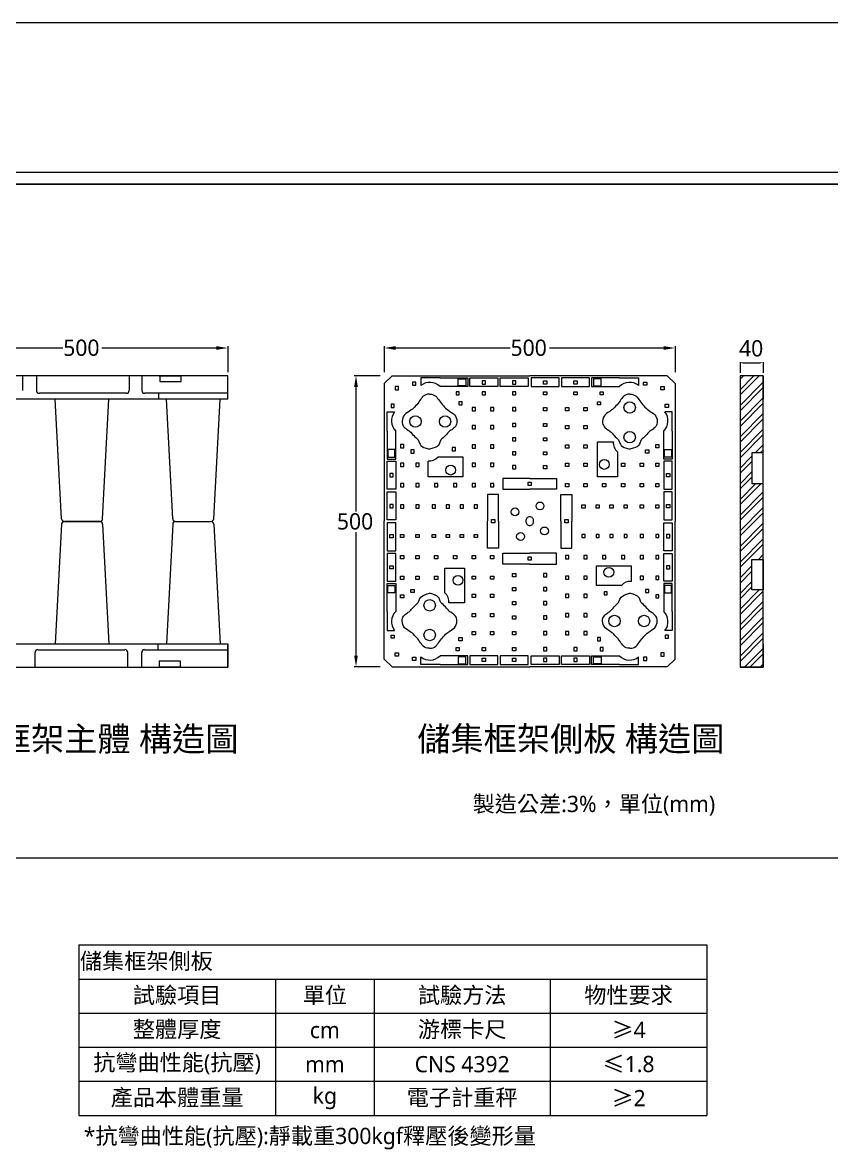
# Model space of a CAD drawing. Header units: millimetres. Extents: x 6388 to 10588, y 8 to 2978.
# Drawn here: x 7416 to 8413, y 1590 to 2978 of the extents above; entities that cross this region are included whole.
import ezdxf

# ---------------------------------------------------------------- set-up
doc = ezdxf.new("R2010")
doc.units = ezdxf.units.MM
doc.styles.get("Standard").update_dxf_attribs({"font": 'SimSun.ttf', "height": 25})
doc.styles.add('微軟正黑體-20', font='Microsoft JhengHei.ttf', dxfattribs={"height": 20})
doc.styles.add('微軟正黑體-30', font='Microsoft JhengHei.ttf', dxfattribs={"height": 30})

msp = doc.modelspace()

# ---------------------------------------------------------------- linework, layer by layer
at = {"lineweight": 5}
for p, q in [((6388.1, 2977.9, 163.2), (10588.1, 2977.9, 163.2)), ((6575.2, 2779.1, 163.2), (10401.1, 2779.1, 163.2)), ((6575.2, 2779.1, 326.4), (10401.1, 2779.1, 326.4)), ((10401.1, 2779.1, 326.4), (6575.2, 2779.1, 326.4)), ((7324.4, 2577.2), (7465.6, 2577.2)), ((7513.9, 2577.2), (7655, 2577.2)), ((7668.9, 2579.5), (7668.9, 2547.4)), ((7861.8, 2579.5), (7861.8, 2547.4)), ((7875.6, 2577.2), (8016.8, 2577.2)), ((8065.1, 2577.2), (8206.1, 2577.2)), ((8220.1, 2579.5), (8220.1, 2547.4)), ((8300, 2559.7), (8300, 2546.6)), ((8303.1, 2559.1), (8325.4, 2559.1)), ((8328.6, 2559.7), (8328.6, 2546.6)), ((7668.9, 2543), (7310, 2543)), ((7416.1, 2543), (7416.1, 2525)), ((7433.2, 2543), (7433.2, 2525)), ((7547.5, 2543), (7547.5, 2525)), ((7563, 2543), (7563, 2525)), ((7584.5, 2543), (7610.6, 2543)), ((7611.5, 2543), (7585.4, 2543)), ((7585.4, 2543), (7585.4, 2535.8)), ((7611.5, 2535.8), (7611.5, 2543)), ((7668.9, 2514.2), (7668.9, 2543)), ((7856.8, 2543), (7824.6, 2543)), ((7871.4, 2543), (7861.8, 2533.5)), ((7871.4, 2543), (8040.9, 2543)), ((7930.4, 2540.3), (7906.8, 2540.3)), ((7906.8, 2540.3), (7906.8, 2531)), ((7930.4, 2540.3), (7964.8, 2540.3)), ((7952.9, 2539.4), (7962.3, 2539.4)), ((7952.9, 2530.6), (7952.9, 2539.4)), ((7962.3, 2539.4), (7962.3, 2530.6)), ((7964.8, 2540.3), (7964.8, 2529.7)), ((7967.3, 2529.7), (7967.3, 2540.3)), ((7967.3, 2540.3), (8001.8, 2540.3)), ((8001.8, 2540.3), (8001.8, 2529.7)), ((8004.7, 2529.7), (8004.7, 2540.3)), ((8004.7, 2540.3), (8039.2, 2540.3)), ((8039.2, 2540.3), (8039.2, 2529.7)), ((8210.4, 2543), (8040.9, 2543)), ((8077.1, 2540.3), (8042.7, 2540.3)), ((8042.7, 2540.3), (8042.7, 2529.7)), ((8077.1, 2529.7), (8077.1, 2540.3)), ((8114.5, 2540.3), (8080.1, 2540.3)), ((8080.1, 2540.3), (8080.1, 2529.7)), ((8114.5, 2529.7), (8114.5, 2540.3)), ((8151.5, 2540.3), (8117.1, 2540.3)), ((8117.1, 2540.3), (8117.1, 2529.7)), ((8128.9, 2539.4), (8119.6, 2539.4)), ((8119.6, 2539.4), (8119.6, 2530.6)), ((8128.9, 2530.6), (8128.9, 2539.4)), ((8151.5, 2540.3), (8175.1, 2540.3)), ((8175.1, 2540.3), (8175.1, 2531)), ((8210.4, 2543), (8220.1, 2533.5)), ((8328.6, 2543), (8300, 2543)), ((8300, 2543), (8300, 2184.1)), ((8328.6, 2184.1), (8328.6, 2543)), ((8328.6, 2543), (8328.6, 2514.2)), ((7585.4, 2535.8), (7611.5, 2535.8)), ((7826.9, 2529.2), (7826.9, 2375.7)), ((7861.8, 2533.5), (7861.8, 2363.9)), ((7875.2, 2529.8), (7875.2, 2525.8)), ((7879.2, 2529.8), (7875.2, 2529.8)), ((7875.2, 2525.8), (7879.2, 2525.8)), ((7879.2, 2525.8), (7879.2, 2529.8)), ((7896.7, 2535.3), (7896.7, 2531.3)), ((7900.7, 2535.3), (7896.7, 2535.3)), ((7896.7, 2531.3), (7900.7, 2531.3)), ((7900.7, 2531.3), (7900.7, 2535.3)), ((7964.8, 2529.7), (7930.4, 2529.7)), ((7962.3, 2530.6), (7952.9, 2530.6)), ((8001.8, 2529.7), (7967.3, 2529.7)), ((7982.5, 2536.6), (7982.5, 2532.6)), ((7986.6, 2536.6), (7982.5, 2536.6)), ((7982.5, 2532.6), (7986.6, 2532.6)), ((7986.6, 2532.6), (7986.6, 2536.6)), ((8039.2, 2529.7), (8004.7, 2529.7)), ((8019.9, 2536.6), (8019.9, 2532.6)), ((8024, 2536.6), (8019.9, 2536.6)), ((8019.9, 2532.6), (8024, 2532.6)), ((8024, 2532.6), (8024, 2536.6)), ((8042.7, 2529.7), (8077.1, 2529.7)), ((8057.9, 2532.6), (8057.9, 2536.6)), ((8057.9, 2536.6), (8061.9, 2536.6)), ((8061.9, 2532.6), (8057.9, 2532.6)), ((8061.9, 2536.6), (8061.9, 2532.6)), ((8080.1, 2529.7), (8114.5, 2529.7)), ((8095.3, 2532.6), (8095.3, 2536.6)), ((8095.3, 2536.6), (8099.3, 2536.6)), ((8099.3, 2532.6), (8095.3, 2532.6)), ((8099.3, 2536.6), (8099.3, 2532.6)), ((8117.1, 2529.7), (8151.5, 2529.7)), ((8119.6, 2530.6), (8128.9, 2530.6)), ((8181.1, 2531.3), (8181.1, 2535.3)), ((8181.1, 2535.3), (8185.2, 2535.3)), ((8185.2, 2531.3), (8181.1, 2531.3)), ((8185.2, 2535.3), (8185.2, 2531.3)), ((8202.6, 2525.8), (8202.6, 2529.8)), ((8202.6, 2529.8), (8206.6, 2529.8)), ((8206.6, 2525.8), (8202.6, 2525.8)), ((8206.6, 2529.8), (8206.6, 2525.8)), ((8220.1, 2533.5), (8220.1, 2363.9)), ((7668.9, 2514.2), (7310, 2514.2)), ((7543.9, 2521.4), (7436.8, 2521.4)), ((7464.1, 2367), (7456.4, 2514.2)), ((7514.8, 2367), (7522.6, 2514.2)), ((7668.9, 2521.4), (7566.6, 2521.4)), ((7584.2, 2514.3), (7584.2, 2521.4)), ((7601.1, 2367), (7593.3, 2514.2)), ((7651.8, 2367), (7659.5, 2514.2)), ((7950.2, 2523.4), (7950.2, 2519.3)), ((7954.2, 2523.4), (7950.2, 2523.4)), ((7950.2, 2519.3), (7954.2, 2519.3)), ((7954.2, 2519.3), (7954.2, 2523.4)), ((7982.5, 2523.4), (7982.5, 2519.3)), ((7986.6, 2523.4), (7982.5, 2523.4)), ((7982.5, 2519.3), (7986.6, 2519.3)), ((7986.6, 2519.3), (7986.6, 2523.4)), ((8019.9, 2523.4), (8019.9, 2519.3)), ((8024, 2523.4), (8019.9, 2523.4)), ((8019.9, 2519.3), (8024, 2519.3)), ((8024, 2519.3), (8024, 2523.4)), ((8057.9, 2519.3), (8057.9, 2523.4)), ((8057.9, 2523.4), (8061.9, 2523.4)), ((8061.9, 2519.3), (8057.9, 2519.3)), ((8061.9, 2523.4), (8061.9, 2519.3)), ((8095.3, 2519.3), (8095.3, 2523.4)), ((8095.3, 2523.4), (8099.3, 2523.4)), ((8099.3, 2519.3), (8095.3, 2519.3)), ((8099.3, 2523.4), (8099.3, 2519.3)), ((8127.6, 2519.3), (8127.6, 2523.4)), ((8127.6, 2523.4), (8131.6, 2523.4)), ((8131.6, 2519.3), (8127.6, 2519.3)), ((8131.6, 2523.4), (8131.6, 2519.3)), ((7865.2, 2474.9), (7865.2, 2498.4)), ((7865.2, 2498.4), (7874.5, 2498.4)), ((7870.1, 2508.1), (7870.1, 2504.1)), ((7874.1, 2508.1), (7870.1, 2508.1)), ((7870.1, 2504.1), (7874.1, 2504.1)), ((7874.1, 2504.1), (7874.1, 2508.1)), ((7953.5, 2511), (7953.5, 2507)), ((7957.5, 2511), (7953.5, 2511)), ((7953.5, 2507), (7957.5, 2507)), ((7957.5, 2507), (7957.5, 2511)), ((7970.1, 2503.9), (7970.1, 2499.9)), ((7974.1, 2503.9), (7970.1, 2503.9)), ((7970.1, 2499.9), (7974.1, 2499.9)), ((7974.1, 2499.9), (7974.1, 2503.9)), ((7992.8, 2503.9), (7992.8, 2499.9)), ((7996.8, 2503.9), (7992.8, 2503.9)), ((7992.8, 2499.9), (7996.8, 2499.9)), ((7996.8, 2499.9), (7996.8, 2503.9)), ((8019.9, 2503.9), (8019.9, 2499.9)), ((8024, 2503.9), (8019.9, 2503.9)), ((8019.9, 2499.9), (8024, 2499.9)), ((8024, 2499.9), (8024, 2503.9)), ((8057.9, 2499.9), (8057.9, 2503.9)), ((8057.9, 2503.9), (8061.9, 2503.9)), ((8061.9, 2499.9), (8057.9, 2499.9)), ((8061.9, 2503.9), (8061.9, 2499.9)), ((8085, 2499.9), (8085, 2503.9)), ((8085, 2503.9), (8089.1, 2503.9)), ((8089.1, 2499.9), (8085, 2499.9)), ((8089.1, 2503.9), (8089.1, 2499.9)), ((8107.7, 2499.9), (8107.7, 2503.9)), ((8107.7, 2503.9), (8111.8, 2503.9)), ((8111.8, 2499.9), (8107.7, 2499.9)), ((8111.8, 2503.9), (8111.8, 2499.9)), ((8124.3, 2507), (8124.3, 2511)), ((8124.3, 2511), (8128.3, 2511)), ((8128.3, 2507), (8124.3, 2507)), ((8128.3, 2511), (8128.3, 2507)), ((8216.6, 2498.4), (8207.4, 2498.4)), ((8207.7, 2504.1), (8207.7, 2508.1)), ((8207.7, 2508.1), (8211.8, 2508.1)), ((8211.8, 2504.1), (8207.7, 2504.1)), ((8211.8, 2508.1), (8211.8, 2504.1)), ((8216.6, 2474.9), (8216.6, 2498.4)), ((8019.9, 2484.4), (8019.9, 2480.4)), ((8024, 2484.4), (8019.9, 2484.4)), ((8024, 2480.4), (8024, 2484.4)), ((8057.9, 2480.4), (8057.9, 2484.4)), ((8057.9, 2484.4), (8061.9, 2484.4)), ((8061.9, 2484.4), (8061.9, 2480.4)), ((7865.2, 2474.9), (7865.2, 2440.4)), ((7875.8, 2440.4), (7875.8, 2474.9)), ((7970.1, 2481.6), (7970.1, 2477.5)), ((7974.1, 2481.6), (7970.1, 2481.6)), ((7970.1, 2477.5), (7974.1, 2477.5)), ((7974.1, 2477.5), (7974.1, 2481.6)), ((7992.8, 2481.6), (7992.8, 2477.5)), ((7996.8, 2481.6), (7992.8, 2481.6)), ((7992.8, 2477.5), (7996.8, 2477.5)), ((7996.8, 2477.5), (7996.8, 2481.6)), ((8019.9, 2480.4), (8024, 2480.4)), ((8061.9, 2480.4), (8057.9, 2480.4)), ((8085, 2477.5), (8085, 2481.6)), ((8085, 2481.6), (8089.1, 2481.6)), ((8089.1, 2477.5), (8085, 2477.5)), ((8089.1, 2481.6), (8089.1, 2477.5)), ((8107.7, 2477.5), (8107.7, 2481.6)), ((8107.7, 2481.6), (8111.8, 2481.6)), ((8111.8, 2477.5), (8107.7, 2477.5)), ((8111.8, 2481.6), (8111.8, 2477.5)), ((8206.1, 2440.4), (8206.1, 2474.9)), ((8216.6, 2474.9), (8216.6, 2440.4)), ((7881.7, 2458.3), (7881.7, 2454.3)), ((7885.8, 2458.3), (7881.7, 2458.3)), ((7885.8, 2454.3), (7885.8, 2458.3)), ((7970.1, 2457.8), (7970.1, 2453.8)), ((7974.1, 2457.8), (7970.1, 2457.8)), ((7974.1, 2453.8), (7974.1, 2457.8)), ((7992.8, 2457.8), (7992.8, 2453.8)), ((7996.8, 2457.8), (7992.8, 2457.8)), ((7996.8, 2453.8), (7996.8, 2457.8)), ((8019.9, 2466.7), (8019.9, 2462.7)), ((8024, 2466.7), (8019.9, 2466.7)), ((8019.9, 2462.7), (8024, 2462.7)), ((8024, 2462.7), (8024, 2466.7)), ((8057.9, 2462.7), (8057.9, 2466.7)), ((8057.9, 2466.7), (8061.9, 2466.7)), ((8061.9, 2462.7), (8057.9, 2462.7)), ((8061.9, 2466.7), (8061.9, 2462.7)), ((8085, 2453.8), (8085, 2457.8)), ((8085, 2457.8), (8089.1, 2457.8)), ((8089.1, 2457.8), (8089.1, 2453.8)), ((8107.7, 2453.8), (8107.7, 2457.8)), ((8107.7, 2457.8), (8111.8, 2457.8)), ((8111.8, 2457.8), (8111.8, 2453.8)), ((8124.6, 2418.7), (8124.6, 2461.5)), ((8124.6, 2461.5), (8144, 2461.5)), ((8196.1, 2454.3), (8196.1, 2458.3)), ((8196.1, 2458.3), (8200.1, 2458.3)), ((8200.1, 2458.3), (8200.1, 2454.3)), ((7866.1, 2452.3), (7866.1, 2442.9)), ((7874.9, 2452.3), (7866.1, 2452.3)), ((7866.1, 2442.9), (7874.9, 2442.9)), ((7874.9, 2442.9), (7874.9, 2452.3)), ((7881.7, 2454.3), (7885.8, 2454.3)), ((7894.4, 2451.8), (7894.4, 2447.7)), ((7898.4, 2451.8), (7894.4, 2451.8)), ((7894.4, 2447.7), (7898.4, 2447.7)), ((7898.4, 2447.7), (7898.4, 2451.8)), ((7928, 2443), (7958.6, 2443)), ((7945.3, 2454.7), (7945.3, 2450.7)), ((7949.3, 2454.7), (7945.3, 2454.7)), ((7945.3, 2450.7), (7949.3, 2450.7)), ((7949.3, 2450.7), (7949.3, 2454.7)), ((7958.6, 2443), (7958.6, 2418.7)), ((7970.1, 2453.8), (7974.1, 2453.8)), ((7992.8, 2453.8), (7996.8, 2453.8)), ((8019.9, 2449.5), (8019.9, 2445.5)), ((8024, 2449.5), (8019.9, 2449.5)), ((8019.9, 2445.5), (8024, 2445.5)), ((8024, 2445.5), (8024, 2449.5)), ((8057.9, 2445.5), (8057.9, 2449.5)), ((8057.9, 2449.5), (8061.9, 2449.5)), ((8061.9, 2445.5), (8057.9, 2445.5)), ((8061.9, 2449.5), (8061.9, 2445.5)), ((8089.1, 2453.8), (8085, 2453.8)), ((8111.8, 2453.8), (8107.7, 2453.8)), ((8148.9, 2449.3), (8148.9, 2418.7)), ((8183.5, 2447.7), (8183.5, 2451.8)), ((8183.5, 2451.8), (8187.5, 2451.8)), ((8187.5, 2447.7), (8183.5, 2447.7)), ((8187.5, 2451.8), (8187.5, 2447.7)), ((8200.1, 2454.3), (8196.1, 2454.3)), ((8207, 2442.9), (8207, 2452.3)), ((8207, 2452.3), (8215.7, 2452.3)), ((8215.7, 2442.9), (8207, 2442.9)), ((8215.7, 2452.3), (8215.7, 2442.9)), ((8328.6, 2447.9), (8314.5, 2447.9)), ((8314.5, 2447.9), (8314.5, 2410.3)), ((8328.6, 2410.3), (8328.6, 2447.9)), ((7865.2, 2440.4), (7875.8, 2440.4)), ((7865.2, 2437.9), (7875.8, 2437.9)), ((7865.2, 2403.5), (7865.2, 2437.9)), ((7875.8, 2437.9), (7875.8, 2403.5)), ((7881.7, 2435.4), (7881.7, 2431.4)), ((7885.8, 2435.4), (7881.7, 2435.4)), ((7881.7, 2431.4), (7885.8, 2431.4)), ((7885.8, 2431.4), (7885.8, 2435.4)), ((7900.8, 2435.4), (7900.8, 2431.4)), ((7904.8, 2435.4), (7900.8, 2435.4)), ((7900.8, 2431.4), (7904.8, 2431.4)), ((7904.8, 2431.4), (7904.8, 2435.4)), ((7915.7, 2418.7), (7915.7, 2438)), ((7970.1, 2435.4), (7970.1, 2431.4)), ((7974.1, 2435.4), (7970.1, 2435.4)), ((7970.1, 2431.4), (7974.1, 2431.4)), ((7974.1, 2431.4), (7974.1, 2435.4)), ((7992.8, 2435.4), (7992.8, 2431.4)), ((7996.8, 2435.4), (7992.8, 2435.4)), ((7992.8, 2431.4), (7996.8, 2431.4)), ((7996.8, 2431.4), (7996.8, 2435.4)), ((8019.9, 2432.3), (8019.9, 2428.3)), ((8024, 2432.3), (8019.9, 2432.3)), ((8024, 2428.3), (8024, 2432.3)), ((8057.9, 2428.3), (8057.9, 2432.3)), ((8057.9, 2432.3), (8061.9, 2432.3)), ((8061.9, 2432.3), (8061.9, 2428.3)), ((8085, 2431.4), (8085, 2435.4)), ((8085, 2435.4), (8089.1, 2435.4)), ((8089.1, 2431.4), (8085, 2431.4)), ((8089.1, 2435.4), (8089.1, 2431.4)), ((8107.7, 2431.4), (8107.7, 2435.4)), ((8107.7, 2435.4), (8111.8, 2435.4)), ((8111.8, 2431.4), (8107.7, 2431.4)), ((8111.8, 2435.4), (8111.8, 2431.4)), ((8154.1, 2431.4), (8154.1, 2435.4)), ((8154.1, 2435.4), (8158.1, 2435.4)), ((8158.1, 2431.4), (8154.1, 2431.4)), ((8158.1, 2435.4), (8158.1, 2431.4)), ((8177, 2431.4), (8177, 2435.4)), ((8177, 2435.4), (8181.1, 2435.4)), ((8181.1, 2431.4), (8177, 2431.4)), ((8181.1, 2435.4), (8181.1, 2431.4)), ((8196.1, 2431.4), (8196.1, 2435.4)), ((8196.1, 2435.4), (8200.1, 2435.4)), ((8200.1, 2431.4), (8196.1, 2431.4)), ((8200.1, 2435.4), (8200.1, 2431.4)), ((8216.6, 2440.4), (8206.1, 2440.4)), ((8216.6, 2437.9), (8206.1, 2437.9)), ((8206.1, 2437.9), (8206.1, 2403.5)), ((8216.6, 2403.5), (8216.6, 2437.9)), ((7868.5, 2422.7), (7868.5, 2418.7)), ((7872.5, 2422.7), (7868.5, 2422.7)), ((7868.5, 2418.7), (7872.5, 2418.7)), ((7872.5, 2418.7), (7872.5, 2422.7)), ((7958.6, 2418.7), (7915.7, 2418.7)), ((8040.9, 2416.6), (8008, 2416.6)), ((8008, 2416.6), (8008, 2403.2)), ((8019.9, 2428.3), (8024, 2428.3)), ((8040.9, 2416.6), (8073.8, 2416.6)), ((8061.9, 2428.3), (8057.9, 2428.3)), ((8073.8, 2416.6), (8073.8, 2403.2)), ((8148.9, 2418.7), (8124.6, 2418.7)), ((8209.3, 2418.7), (8209.3, 2422.7)), ((8209.3, 2422.7), (8213.4, 2422.7)), ((8213.4, 2418.7), (8209.3, 2418.7)), ((8213.4, 2422.7), (8213.4, 2418.7)), ((7875.8, 2403.5), (7865.2, 2403.5)), ((7881.7, 2410.2), (7881.7, 2406.2)), ((7885.8, 2410.2), (7881.7, 2410.2)), ((7881.7, 2406.2), (7885.8, 2406.2)), ((7885.8, 2406.2), (7885.8, 2410.2)), ((7900.8, 2410.2), (7900.8, 2406.2)), ((7904.8, 2410.2), (7900.8, 2410.2)), ((7900.8, 2406.2), (7904.8, 2406.2)), ((7904.8, 2406.2), (7904.8, 2410.2)), ((7923.7, 2410.2), (7923.7, 2406.2)), ((7927.7, 2410.2), (7923.7, 2410.2)), ((7923.7, 2406.2), (7927.7, 2406.2)), ((7927.7, 2406.2), (7927.7, 2410.2)), ((7947.1, 2410.2), (7947.1, 2406.2)), ((7951.2, 2410.2), (7947.1, 2410.2)), ((7947.1, 2406.2), (7951.2, 2406.2)), ((7951.2, 2406.2), (7951.2, 2410.2)), ((7970.1, 2410.2), (7970.1, 2406.2)), ((7974.1, 2410.2), (7970.1, 2410.2)), ((7970.1, 2406.2), (7974.1, 2406.2)), ((7974.1, 2406.2), (7974.1, 2410.2)), ((7992.8, 2410.2), (7992.8, 2406.2)), ((7996.8, 2410.2), (7992.8, 2410.2)), ((7992.8, 2406.2), (7996.8, 2406.2)), ((7996.8, 2406.2), (7996.8, 2410.2)), ((8008, 2403.2), (8040.9, 2403.2)), ((8038.9, 2407.9), (8038.9, 2411.9)), ((8038.9, 2411.9), (8042.9, 2411.9)), ((8042.9, 2407.9), (8038.9, 2407.9)), ((8073.8, 2403.2), (8040.9, 2403.2)), ((8042.9, 2411.9), (8042.9, 2407.9)), ((8085, 2406.2), (8085, 2410.2)), ((8085, 2410.2), (8089.1, 2410.2)), ((8089.1, 2406.2), (8085, 2406.2)), ((8089.1, 2410.2), (8089.1, 2406.2)), ((8107.7, 2406.2), (8107.7, 2410.2)), ((8107.7, 2410.2), (8111.8, 2410.2)), ((8111.8, 2406.2), (8107.7, 2406.2)), ((8111.8, 2410.2), (8111.8, 2406.2)), ((8130.7, 2406.2), (8130.7, 2410.2)), ((8130.7, 2410.2), (8134.7, 2410.2)), ((8134.7, 2406.2), (8130.7, 2406.2)), ((8134.7, 2410.2), (8134.7, 2406.2)), ((8154.1, 2406.2), (8154.1, 2410.2)), ((8154.1, 2410.2), (8158.1, 2410.2)), ((8158.1, 2406.2), (8154.1, 2406.2)), ((8158.1, 2410.2), (8158.1, 2406.2)), ((8177, 2406.2), (8177, 2410.2)), ((8177, 2410.2), (8181.1, 2410.2)), ((8181.1, 2406.2), (8177, 2406.2)), ((8181.1, 2410.2), (8181.1, 2406.2)), ((8196.1, 2406.2), (8196.1, 2410.2)), ((8196.1, 2410.2), (8200.1, 2410.2)), ((8200.1, 2406.2), (8196.1, 2406.2)), ((8200.1, 2410.2), (8200.1, 2406.2)), ((8206.1, 2403.5), (8216.6, 2403.5)), ((8314.5, 2410.3), (8328.6, 2410.3)), ((7865.2, 2400.1), (7875.8, 2400.1)), ((7865.2, 2365.7), (7865.2, 2400.1)), ((7875.8, 2400.1), (7875.8, 2365.7)), ((8002.4, 2396.8), (7989, 2396.8)), ((7989, 2396.8), (7989, 2363.9)), ((8002.4, 2363.9), (8002.4, 2396.8)), ((8079.4, 2363.9), (8079.4, 2396.8)), ((8079.4, 2396.8), (8092.8, 2396.8)), ((8092.8, 2396.8), (8092.8, 2363.9)), ((8216.6, 2400.1), (8206.1, 2400.1)), ((8206.1, 2400.1), (8206.1, 2365.7)), ((8216.6, 2365.7), (8216.6, 2400.1)), ((7868.5, 2384.3), (7868.5, 2380.3)), ((7872.5, 2384.3), (7868.5, 2384.3)), ((7868.5, 2380.3), (7872.5, 2380.3)), ((7872.5, 2380.3), (7872.5, 2384.3)), ((7881.7, 2384.1), (7881.7, 2380.1)), ((7885.8, 2384.1), (7881.7, 2384.1)), ((7881.7, 2380.1), (7885.8, 2380.1)), ((7885.8, 2380.1), (7885.8, 2384.1)), ((7900.8, 2384.1), (7900.8, 2380.1)), ((7904.8, 2384.1), (7900.8, 2384.1)), ((7900.8, 2380.1), (7904.8, 2380.1)), ((7904.8, 2380.1), (7904.8, 2384.1)), ((7920.7, 2384.1), (7920.7, 2380.1)), ((7924.7, 2384.1), (7920.7, 2384.1)), ((7920.7, 2380.1), (7924.7, 2380.1)), ((7924.7, 2380.1), (7924.7, 2384.1)), ((7938.1, 2384.1), (7938.1, 2380.1)), ((7942.1, 2384.1), (7938.1, 2384.1)), ((7938.1, 2380.1), (7942.1, 2380.1)), ((7942.1, 2380.1), (7942.1, 2384.1)), ((7955.2, 2384.1), (7955.2, 2380.1)), ((7959.3, 2384.1), (7955.2, 2384.1)), ((7955.2, 2380.1), (7959.3, 2380.1)), ((7959.3, 2380.1), (7959.3, 2384.1)), ((7972.5, 2384.1), (7972.5, 2380.1)), ((7976.5, 2384.1), (7972.5, 2384.1)), ((7972.5, 2380.1), (7976.5, 2380.1)), ((7976.5, 2380.1), (7976.5, 2384.1)), ((8105.3, 2380.1), (8105.3, 2384.1)), ((8105.3, 2384.1), (8109.3, 2384.1)), ((8109.3, 2380.1), (8105.3, 2380.1)), ((8109.3, 2384.1), (8109.3, 2380.1)), ((8122.6, 2380.1), (8122.6, 2384.1)), ((8122.6, 2384.1), (8126.6, 2384.1)), ((8126.6, 2380.1), (8122.6, 2380.1)), ((8126.6, 2384.1), (8126.6, 2380.1)), ((8139.7, 2380.1), (8139.7, 2384.1)), ((8139.7, 2384.1), (8143.7, 2384.1)), ((8143.7, 2380.1), (8139.7, 2380.1)), ((8143.7, 2384.1), (8143.7, 2380.1)), ((8157.1, 2380.1), (8157.1, 2384.1)), ((8157.1, 2384.1), (8161.1, 2384.1)), ((8161.1, 2380.1), (8157.1, 2380.1)), ((8161.1, 2384.1), (8161.1, 2380.1)), ((8177, 2380.1), (8177, 2384.1)), ((8177, 2384.1), (8181.1, 2384.1)), ((8181.1, 2380.1), (8177, 2380.1)), ((8181.1, 2384.1), (8181.1, 2380.1)), ((8196.1, 2380.1), (8196.1, 2384.1)), ((8196.1, 2384.1), (8200.1, 2384.1)), ((8200.1, 2380.1), (8196.1, 2380.1)), ((8200.1, 2384.1), (8200.1, 2380.1)), ((8209.3, 2380.3), (8209.3, 2384.3)), ((8209.3, 2384.3), (8213.4, 2384.3)), ((8213.4, 2380.3), (8209.3, 2380.3)), ((8213.4, 2384.3), (8213.4, 2380.3)), ((7464.1, 2360.2), (7456.4, 2213)), ((7467.7, 2363.6), (7511.2, 2363.6)), ((7511.2, 2363.6), (7467.7, 2363.6)), ((7514.8, 2360.2), (7522.6, 2213)), ((7601.1, 2360.2), (7593.3, 2213)), ((7604.7, 2363.6), (7648.2, 2363.6)), ((7604.7, 2363.6), (7648.2, 2363.6)), ((7651.8, 2360.2), (7659.5, 2213)), ((7861.8, 2194.2), (7861.8, 2363.9)), ((7875.8, 2365.7), (7865.2, 2365.7)), ((7875.8, 2362), (7865.2, 2362)), ((7865.2, 2362), (7865.2, 2327.6)), ((7875.8, 2327.6), (7875.8, 2362)), ((7989, 2330.9), (7989, 2363.9)), ((7993.7, 2361.9), (7993.7, 2365.9)), ((7993.7, 2365.9), (7997.8, 2365.9)), ((7997.8, 2361.9), (7993.7, 2361.9)), ((7997.8, 2365.9), (7997.8, 2361.9)), ((8002.4, 2363.9), (8002.4, 2330.9)), ((8079.4, 2363.9), (8079.4, 2330.9)), ((8084.1, 2361.9), (8084.1, 2365.9)), ((8084.1, 2365.9), (8088.1, 2365.9)), ((8088.1, 2361.9), (8084.1, 2361.9)), ((8088.1, 2365.9), (8088.1, 2361.9)), ((8092.8, 2330.9), (8092.8, 2363.9)), ((8206.1, 2365.7), (8216.6, 2365.7)), ((8206.1, 2327.6), (8206.1, 2362)), ((8206.1, 2362), (8216.6, 2362)), ((8216.6, 2362), (8216.6, 2327.6)), ((8220.1, 2194.2), (8220.1, 2363.9)), ((7826.9, 2350.6), (7826.9, 2198.5)), ((7868.5, 2343.4), (7868.5, 2347.4)), ((7868.5, 2347.4), (7872.5, 2347.4)), ((7872.5, 2347.4), (7872.5, 2343.4)), ((7881.7, 2343.7), (7881.7, 2347.7)), ((7881.7, 2347.7), (7885.8, 2347.7)), ((7885.8, 2347.7), (7885.8, 2343.7)), ((7900.8, 2343.7), (7900.8, 2347.7)), ((7900.8, 2347.7), (7904.8, 2347.7)), ((7904.8, 2347.7), (7904.8, 2343.7)), ((7920.7, 2343.7), (7920.7, 2347.7)), ((7920.7, 2347.7), (7924.7, 2347.7)), ((7924.7, 2347.7), (7924.7, 2343.7)), ((7938.1, 2343.7), (7938.1, 2347.7)), ((7938.1, 2347.7), (7942.1, 2347.7)), ((7942.1, 2347.7), (7942.1, 2343.7)), ((7955.2, 2343.7), (7955.2, 2347.7)), ((7955.2, 2347.7), (7959.3, 2347.7)), ((7959.3, 2347.7), (7959.3, 2343.7)), ((7972.5, 2343.7), (7972.5, 2347.7)), ((7972.5, 2347.7), (7976.5, 2347.7)), ((7976.5, 2347.7), (7976.5, 2343.7)), ((8109.3, 2347.7), (8105.3, 2347.7)), ((8105.3, 2347.7), (8105.3, 2343.7)), ((8109.3, 2343.7), (8109.3, 2347.7)), ((8126.6, 2347.7), (8122.6, 2347.7)), ((8122.6, 2347.7), (8122.6, 2343.7)), ((8126.6, 2343.7), (8126.6, 2347.7)), ((8143.7, 2347.7), (8139.7, 2347.7)), ((8139.7, 2347.7), (8139.7, 2343.7)), ((8143.7, 2343.7), (8143.7, 2347.7)), ((8161.1, 2347.7), (8157.1, 2347.7)), ((8157.1, 2347.7), (8157.1, 2343.7)), ((8161.1, 2343.7), (8161.1, 2347.7)), ((8181.1, 2347.7), (8177, 2347.7)), ((8177, 2347.7), (8177, 2343.7)), ((8181.1, 2343.7), (8181.1, 2347.7)), ((8200.1, 2347.7), (8196.1, 2347.7)), ((8196.1, 2347.7), (8196.1, 2343.7)), ((8200.1, 2343.7), (8200.1, 2347.7)), ((8213.4, 2347.4), (8209.3, 2347.4)), ((8209.3, 2347.4), (8209.3, 2343.4)), ((8213.4, 2343.4), (8213.4, 2347.4)), ((7872.5, 2343.4), (7868.5, 2343.4)), ((7885.8, 2343.7), (7881.7, 2343.7)), ((7904.8, 2343.7), (7900.8, 2343.7)), ((7924.7, 2343.7), (7920.7, 2343.7)), ((7942.1, 2343.7), (7938.1, 2343.7)), ((7959.3, 2343.7), (7955.2, 2343.7)), ((7976.5, 2343.7), (7972.5, 2343.7)), ((8105.3, 2343.7), (8109.3, 2343.7)), ((8122.6, 2343.7), (8126.6, 2343.7)), ((8139.7, 2343.7), (8143.7, 2343.7)), ((8157.1, 2343.7), (8161.1, 2343.7)), ((8177, 2343.7), (8181.1, 2343.7)), ((8196.1, 2343.7), (8200.1, 2343.7)), ((8209.3, 2343.4), (8213.4, 2343.4)), ((7865.2, 2327.6), (7875.8, 2327.6)), ((7875.8, 2324.3), (7865.2, 2324.3)), ((7865.2, 2324.3), (7865.2, 2289.9)), ((7875.8, 2289.9), (7875.8, 2324.3)), ((7881.7, 2317.5), (7881.7, 2321.5)), ((7881.7, 2321.5), (7885.8, 2321.5)), ((7885.8, 2317.5), (7881.7, 2317.5)), ((7885.8, 2321.5), (7885.8, 2317.5)), ((7900.8, 2317.5), (7900.8, 2321.5)), ((7900.8, 2321.5), (7904.8, 2321.5)), ((7904.8, 2317.5), (7900.8, 2317.5)), ((7904.8, 2321.5), (7904.8, 2317.5)), ((7923.7, 2317.5), (7923.7, 2321.5)), ((7923.7, 2321.5), (7927.7, 2321.5)), ((7927.7, 2317.5), (7923.7, 2317.5)), ((7927.7, 2321.5), (7927.7, 2317.5)), ((7947.1, 2317.5), (7947.1, 2321.5)), ((7947.1, 2321.5), (7951.2, 2321.5)), ((7951.2, 2317.5), (7947.1, 2317.5)), ((7951.2, 2321.5), (7951.2, 2317.5)), ((7970.1, 2317.5), (7970.1, 2321.5)), ((7970.1, 2321.5), (7974.1, 2321.5)), ((7974.1, 2317.5), (7970.1, 2317.5)), ((7974.1, 2321.5), (7974.1, 2317.5)), ((8002.4, 2330.9), (7989, 2330.9)), ((7992.8, 2317.5), (7992.8, 2321.5)), ((7992.8, 2321.5), (7996.8, 2321.5)), ((7996.8, 2317.5), (7992.8, 2317.5)), ((7996.8, 2321.5), (7996.8, 2317.5)), ((8008, 2311.2), (8008, 2324.6)), ((8008, 2324.6), (8040.9, 2324.6)), ((8038.9, 2315.9), (8038.9, 2319.9)), ((8038.9, 2319.9), (8042.9, 2319.9)), ((8073.8, 2324.6), (8040.9, 2324.6)), ((8042.9, 2319.9), (8042.9, 2315.9)), ((8073.8, 2311.2), (8073.8, 2324.6)), ((8079.4, 2330.9), (8092.8, 2330.9)), ((8089.1, 2321.5), (8085, 2321.5)), ((8085, 2321.5), (8085, 2317.5)), ((8085, 2317.5), (8089.1, 2317.5)), ((8089.1, 2317.5), (8089.1, 2321.5)), ((8111.8, 2321.5), (8107.7, 2321.5)), ((8107.7, 2321.5), (8107.7, 2317.5)), ((8107.7, 2317.5), (8111.8, 2317.5)), ((8111.8, 2317.5), (8111.8, 2321.5)), ((8134.7, 2321.5), (8130.7, 2321.5)), ((8130.7, 2321.5), (8130.7, 2317.5)), ((8130.7, 2317.5), (8134.7, 2317.5)), ((8134.7, 2317.5), (8134.7, 2321.5)), ((8158.1, 2321.5), (8154.1, 2321.5)), ((8154.1, 2321.5), (8154.1, 2317.5)), ((8154.1, 2317.5), (8158.1, 2317.5)), ((8158.1, 2317.5), (8158.1, 2321.5)), ((8181.1, 2321.5), (8177, 2321.5)), ((8177, 2321.5), (8177, 2317.5)), ((8177, 2317.5), (8181.1, 2317.5)), ((8181.1, 2317.5), (8181.1, 2321.5)), ((8200.1, 2321.5), (8196.1, 2321.5)), ((8196.1, 2321.5), (8196.1, 2317.5)), ((8196.1, 2317.5), (8200.1, 2317.5)), ((8200.1, 2317.5), (8200.1, 2321.5)), ((8216.6, 2327.6), (8206.1, 2327.6)), ((8206.1, 2289.9), (8206.1, 2324.3)), ((8206.1, 2324.3), (8216.6, 2324.3)), ((8216.6, 2324.3), (8216.6, 2289.9)), ((7868.5, 2305.1), (7868.5, 2309.1)), ((7868.5, 2309.1), (7872.5, 2309.1)), ((7872.5, 2305.1), (7868.5, 2305.1)), ((7872.5, 2309.1), (7872.5, 2305.1)), ((7936.4, 2275.5), (7936.4, 2306.2)), ((7936.4, 2306.2), (7960.7, 2306.2)), ((7960.7, 2306.2), (7960.7, 2263.3)), ((8040.9, 2311.2), (8008, 2311.2)), ((8042.9, 2315.9), (8038.9, 2315.9)), ((8040.9, 2311.2), (8073.8, 2311.2)), ((8123.2, 2284.8), (8123.2, 2309.1)), ((8123.2, 2309.1), (8166.1, 2309.1)), ((8166.1, 2309.1), (8166.1, 2289.7)), ((8213.4, 2309.1), (8209.3, 2309.1)), ((8209.3, 2309.1), (8209.3, 2305.1)), ((8209.3, 2305.1), (8213.4, 2305.1)), ((8213.4, 2305.1), (8213.4, 2309.1)), ((8314.5, 2279.3), (8314.5, 2316.8)), ((8314.5, 2316.8), (8328.6, 2316.8)), ((8328.6, 2316.8), (8328.6, 2279.3)), ((7865.2, 2289.9), (7875.8, 2289.9)), ((7881.7, 2292.3), (7881.7, 2296.3)), ((7881.7, 2296.3), (7885.8, 2296.3)), ((7885.8, 2292.3), (7881.7, 2292.3)), ((7885.8, 2296.3), (7885.8, 2292.3)), ((7900.8, 2292.3), (7900.8, 2296.3)), ((7900.8, 2296.3), (7904.8, 2296.3)), ((7904.8, 2292.3), (7900.8, 2292.3)), ((7904.8, 2296.3), (7904.8, 2292.3)), ((7923.7, 2292.3), (7923.7, 2296.3)), ((7923.7, 2296.3), (7927.7, 2296.3)), ((7927.7, 2292.3), (7923.7, 2292.3)), ((7927.7, 2296.3), (7927.7, 2292.3)), ((7970.1, 2292.4), (7970.1, 2296.4)), ((7970.1, 2296.4), (7974.1, 2296.4)), ((7974.1, 2292.4), (7970.1, 2292.4)), ((7974.1, 2296.4), (7974.1, 2292.4)), ((7992.8, 2292.4), (7992.8, 2296.4)), ((7992.8, 2296.4), (7996.8, 2296.4)), ((7996.8, 2292.4), (7992.8, 2292.4)), ((7996.8, 2296.4), (7996.8, 2292.4)), ((8019.9, 2295.5), (8019.9, 2299.5)), ((8019.9, 2299.5), (8024, 2299.5)), ((8024, 2295.5), (8019.9, 2295.5)), ((8024, 2299.5), (8024, 2295.5)), ((8061.9, 2299.5), (8057.9, 2299.5)), ((8057.9, 2299.5), (8057.9, 2295.5)), ((8057.9, 2295.5), (8061.9, 2295.5)), ((8061.9, 2295.5), (8061.9, 2299.5)), ((8089.1, 2296.4), (8085, 2296.4)), ((8085, 2296.4), (8085, 2292.4)), ((8085, 2292.4), (8089.1, 2292.4)), ((8089.1, 2292.4), (8089.1, 2296.4)), ((8111.8, 2296.4), (8107.7, 2296.4)), ((8107.7, 2296.4), (8107.7, 2292.4)), ((8107.7, 2292.4), (8111.8, 2292.4)), ((8111.8, 2292.4), (8111.8, 2296.4)), ((8181.1, 2296.3), (8177, 2296.3)), ((8177, 2296.3), (8177, 2292.3)), ((8177, 2292.3), (8181.1, 2292.3)), ((8181.1, 2292.3), (8181.1, 2296.3)), ((8200.1, 2296.3), (8196.1, 2296.3)), ((8196.1, 2296.3), (8196.1, 2292.3)), ((8196.1, 2292.3), (8200.1, 2292.3)), ((8200.1, 2292.3), (8200.1, 2296.3)), ((8216.6, 2289.9), (8206.1, 2289.9)), ((7865.2, 2252.9), (7865.2, 2287.3)), ((7865.2, 2287.3), (7875.8, 2287.3)), ((7866.1, 2275.5), (7866.1, 2284.8)), ((7866.1, 2284.8), (7874.9, 2284.8)), ((7874.9, 2284.8), (7874.9, 2275.5)), ((7875.8, 2287.3), (7875.8, 2252.9)), ((7894.4, 2276), (7894.4, 2280)), ((7894.4, 2280), (7898.4, 2280)), ((7898.4, 2276), (7894.4, 2276)), ((7898.4, 2280), (7898.4, 2276)), ((8019.9, 2278.3), (8019.9, 2282.3)), ((8019.9, 2282.3), (8024, 2282.3)), ((8024, 2278.3), (8019.9, 2278.3)), ((8024, 2282.3), (8024, 2278.3)), ((8061.9, 2282.3), (8057.9, 2282.3)), ((8057.9, 2282.3), (8057.9, 2278.3)), ((8057.9, 2278.3), (8061.9, 2278.3)), ((8061.9, 2278.3), (8061.9, 2282.3)), ((8153.9, 2284.8), (8123.2, 2284.8)), ((8136.5, 2277.1), (8132.5, 2277.1)), ((8132.5, 2277.1), (8132.5, 2273.1)), ((8136.5, 2273.1), (8136.5, 2277.1)), ((8187.5, 2280), (8183.5, 2280)), ((8183.5, 2280), (8183.5, 2276)), ((8183.5, 2276), (8187.5, 2276)), ((8187.5, 2276), (8187.5, 2280)), ((8216.6, 2287.3), (8206.1, 2287.3)), ((8206.1, 2287.3), (8206.1, 2252.9)), ((8215.7, 2284.8), (8207, 2284.8)), ((8207, 2284.8), (8207, 2275.5)), ((8215.7, 2275.5), (8215.7, 2284.8)), ((8216.6, 2252.9), (8216.6, 2287.3)), ((8328.6, 2279.3), (8314.5, 2279.3)), ((7874.9, 2275.5), (7866.1, 2275.5)), ((7881.7, 2269.4), (7881.7, 2273.4)), ((7881.7, 2273.4), (7885.8, 2273.4)), ((7885.8, 2269.4), (7881.7, 2269.4)), ((7885.8, 2273.4), (7885.8, 2269.4)), ((7960.7, 2263.3), (7941.4, 2263.3)), ((7970.1, 2270), (7970.1, 2274)), ((7970.1, 2274), (7974.1, 2274)), ((7974.1, 2270), (7970.1, 2270)), ((7974.1, 2274), (7974.1, 2270)), ((7992.8, 2270), (7992.8, 2274)), ((7992.8, 2274), (7996.8, 2274)), ((7996.8, 2270), (7992.8, 2270)), ((7996.8, 2274), (7996.8, 2270)), ((8019.9, 2261), (8019.9, 2265)), ((8019.9, 2265), (8024, 2265)), ((8024, 2265), (8024, 2261)), ((8061.9, 2265), (8057.9, 2265)), ((8057.9, 2265), (8057.9, 2261)), ((8061.9, 2261), (8061.9, 2265)), ((8089.1, 2274), (8085, 2274)), ((8085, 2274), (8085, 2270)), ((8085, 2270), (8089.1, 2270)), ((8089.1, 2270), (8089.1, 2274)), ((8111.8, 2274), (8107.7, 2274)), ((8107.7, 2274), (8107.7, 2270)), ((8107.7, 2270), (8111.8, 2270)), ((8111.8, 2270), (8111.8, 2274)), ((8132.5, 2273.1), (8136.5, 2273.1)), ((8200.1, 2273.4), (8196.1, 2273.4)), ((8196.1, 2273.4), (8196.1, 2269.4)), ((8196.1, 2269.4), (8200.1, 2269.4)), ((8200.1, 2269.4), (8200.1, 2273.4)), ((8207, 2275.5), (8215.7, 2275.5)), ((7865.2, 2252.9), (7865.2, 2229.3)), ((7970.1, 2246.2), (7970.1, 2250.2)), ((7970.1, 2250.2), (7974.1, 2250.2)), ((7974.1, 2250.2), (7974.1, 2246.2)), ((7992.8, 2246.2), (7992.8, 2250.2)), ((7992.8, 2250.2), (7996.8, 2250.2)), ((7996.8, 2250.2), (7996.8, 2246.2)), ((8024, 2261), (8019.9, 2261)), ((8057.9, 2261), (8061.9, 2261)), ((8089.1, 2250.2), (8085, 2250.2)), ((8085, 2250.2), (8085, 2246.2)), ((8089.1, 2246.2), (8089.1, 2250.2)), ((8111.8, 2250.2), (8107.7, 2250.2)), ((8107.7, 2250.2), (8107.7, 2246.2)), ((8111.8, 2246.2), (8111.8, 2250.2)), ((8216.6, 2252.9), (8216.6, 2229.3)), ((7974.1, 2246.2), (7970.1, 2246.2)), ((7996.8, 2246.2), (7992.8, 2246.2)), ((8019.9, 2243.3), (8019.9, 2247.4)), ((8019.9, 2247.4), (8024, 2247.4)), ((8024, 2243.3), (8019.9, 2243.3)), ((8024, 2247.4), (8024, 2243.3)), ((8061.9, 2247.4), (8057.9, 2247.4)), ((8057.9, 2247.4), (8057.9, 2243.3)), ((8057.9, 2243.3), (8061.9, 2243.3)), ((8061.9, 2243.3), (8061.9, 2247.4)), ((8085, 2246.2), (8089.1, 2246.2)), ((8107.7, 2246.2), (8111.8, 2246.2)), ((7865.2, 2229.3), (7874.5, 2229.3)), ((7870.1, 2219.7), (7870.1, 2223.7)), ((7870.1, 2223.7), (7874.1, 2223.7)), ((7874.1, 2223.7), (7874.1, 2219.7)), ((7953.5, 2216.8), (7953.5, 2220.8)), ((7953.5, 2220.8), (7957.5, 2220.8)), ((7957.5, 2220.8), (7957.5, 2216.8)), ((7970.1, 2223.8), (7970.1, 2227.9)), ((7970.1, 2227.9), (7974.1, 2227.9)), ((7974.1, 2223.8), (7970.1, 2223.8)), ((7974.1, 2227.9), (7974.1, 2223.8)), ((7992.8, 2223.8), (7992.8, 2227.9)), ((7992.8, 2227.9), (7996.8, 2227.9)), ((7996.8, 2223.8), (7992.8, 2223.8)), ((7996.8, 2227.9), (7996.8, 2223.8)), ((8019.9, 2223.8), (8019.9, 2227.9)), ((8019.9, 2227.9), (8024, 2227.9)), ((8024, 2223.8), (8019.9, 2223.8)), ((8024, 2227.9), (8024, 2223.8)), ((8061.9, 2227.9), (8057.9, 2227.9)), ((8057.9, 2227.9), (8057.9, 2223.8)), ((8057.9, 2223.8), (8061.9, 2223.8)), ((8061.9, 2223.8), (8061.9, 2227.9)), ((8089.1, 2227.9), (8085, 2227.9)), ((8085, 2227.9), (8085, 2223.8)), ((8085, 2223.8), (8089.1, 2223.8)), ((8089.1, 2223.8), (8089.1, 2227.9)), ((8111.8, 2227.9), (8107.7, 2227.9)), ((8107.7, 2227.9), (8107.7, 2223.8)), ((8107.7, 2223.8), (8111.8, 2223.8)), ((8111.8, 2223.8), (8111.8, 2227.9)), ((8128.3, 2220.8), (8124.3, 2220.8)), ((8124.3, 2220.8), (8124.3, 2216.8)), ((8128.3, 2216.8), (8128.3, 2220.8)), ((8216.6, 2229.3), (8207.4, 2229.3)), ((8211.8, 2223.7), (8207.7, 2223.7)), ((8207.7, 2223.7), (8207.7, 2219.7)), ((8211.8, 2219.7), (8211.8, 2223.7)), ((7310, 2213), (7668.9, 2213)), ((7582.9, 2213), (7582.9, 2205.8)), ((7668.9, 2184.1), (7668.9, 2213)), ((7668.9, 2213), (7668.9, 2184.1)), ((7874.1, 2219.7), (7870.1, 2219.7)), ((7950.2, 2204.4), (7950.2, 2208.4)), ((7950.2, 2208.4), (7954.2, 2208.4)), ((7957.5, 2216.8), (7953.5, 2216.8)), ((7954.2, 2208.4), (7954.2, 2204.4)), ((7982.5, 2204.4), (7982.5, 2208.4)), ((7982.5, 2208.4), (7986.6, 2208.4)), ((7986.6, 2208.4), (7986.6, 2204.4)), ((8019.9, 2204.4), (8019.9, 2208.4)), ((8019.9, 2208.4), (8024, 2208.4)), ((8024, 2208.4), (8024, 2204.4)), ((8061.9, 2208.4), (8057.9, 2208.4)), ((8057.9, 2208.4), (8057.9, 2204.4)), ((8061.9, 2204.4), (8061.9, 2208.4)), ((8099.3, 2208.4), (8095.3, 2208.4)), ((8095.3, 2208.4), (8095.3, 2204.4)), ((8099.3, 2204.4), (8099.3, 2208.4)), ((8124.3, 2216.8), (8128.3, 2216.8)), ((8131.6, 2208.4), (8127.6, 2208.4)), ((8127.6, 2208.4), (8127.6, 2204.4)), ((8131.6, 2204.4), (8131.6, 2208.4)), ((8207.7, 2219.7), (8211.8, 2219.7)), ((8328.6, 2213), (8328.6, 2184.1)), ((7431.5, 2184.1), (7431.5, 2202.2)), ((7435.1, 2205.7), (7542.2, 2205.7)), ((7545.8, 2184.1), (7545.8, 2202.2)), ((7562.9, 2184.1), (7562.9, 2202.2)), ((7566.5, 2205.7), (7668.9, 2205.7)), ((7871.4, 2184.7), (7861.8, 2194.2)), ((7875.2, 2197.9), (7875.2, 2201.9)), ((7875.2, 2201.9), (7879.2, 2201.9)), ((7879.2, 2197.9), (7875.2, 2197.9)), ((7879.2, 2201.9), (7879.2, 2197.9)), ((7896.7, 2192.4), (7896.7, 2196.5)), ((7896.7, 2196.5), (7900.7, 2196.5)), ((7900.7, 2192.4), (7896.7, 2192.4)), ((7900.7, 2196.5), (7900.7, 2192.4)), ((7906.8, 2187.5), (7906.8, 2196.8)), ((7964.8, 2198), (7930.4, 2198)), ((7954.2, 2204.4), (7950.2, 2204.4)), ((7962.3, 2197.1), (7952.9, 2197.1)), ((7952.9, 2197.1), (7952.9, 2188.4)), ((7962.3, 2188.4), (7962.3, 2197.1)), ((7964.8, 2187.5), (7964.8, 2198)), ((7967.3, 2198), (7967.3, 2187.5)), ((8001.8, 2198), (7967.3, 2198)), ((7986.6, 2204.4), (7982.5, 2204.4)), ((7982.5, 2191.2), (7982.5, 2195.2)), ((7982.5, 2195.2), (7986.6, 2195.2)), ((7986.6, 2195.2), (7986.6, 2191.2)), ((8001.8, 2187.5), (8001.8, 2198)), ((8004.7, 2198), (8004.7, 2187.5)), ((8039.2, 2198), (8004.7, 2198)), ((8024, 2204.4), (8019.9, 2204.4)), ((8019.9, 2191.2), (8019.9, 2195.2)), ((8019.9, 2195.2), (8024, 2195.2)), ((8024, 2195.2), (8024, 2191.2)), ((8039.2, 2187.5), (8039.2, 2198)), ((8042.7, 2187.5), (8042.7, 2198)), ((8042.7, 2198), (8077.1, 2198)), ((8057.9, 2204.4), (8061.9, 2204.4)), ((8061.9, 2195.2), (8057.9, 2195.2)), ((8057.9, 2195.2), (8057.9, 2191.2)), ((8061.9, 2191.2), (8061.9, 2195.2)), ((8077.1, 2198), (8077.1, 2187.5)), ((8080.1, 2187.5), (8080.1, 2198)), ((8080.1, 2198), (8114.5, 2198)), ((8095.3, 2204.4), (8099.3, 2204.4)), ((8099.3, 2195.2), (8095.3, 2195.2)), ((8095.3, 2195.2), (8095.3, 2191.2)), ((8099.3, 2191.2), (8099.3, 2195.2)), ((8114.5, 2198), (8114.5, 2187.5)), ((8117.1, 2187.5), (8117.1, 2198)), ((8117.1, 2198), (8151.5, 2198)), ((8119.6, 2188.4), (8119.6, 2197.1)), ((8119.6, 2197.1), (8128.9, 2197.1)), ((8127.6, 2204.4), (8131.6, 2204.4)), ((8128.9, 2197.1), (8128.9, 2188.4)), ((8175.1, 2187.5), (8175.1, 2196.8)), ((8185.2, 2196.5), (8181.1, 2196.5)), ((8181.1, 2196.5), (8181.1, 2192.4)), ((8181.1, 2192.4), (8185.2, 2192.4)), ((8185.2, 2192.4), (8185.2, 2196.5)), ((8206.6, 2201.9), (8202.6, 2201.9)), ((8202.6, 2201.9), (8202.6, 2197.9)), ((8202.6, 2197.9), (8206.6, 2197.9)), ((8206.6, 2197.9), (8206.6, 2201.9)), ((8210.4, 2184.7), (8220.1, 2194.2)), ((7310, 2184.1), (7668.9, 2184.1)), ((7610.6, 2191.4), (7584.5, 2191.4)), ((7584.5, 2191.4), (7584.5, 2184.1)), ((7584.5, 2184.1), (7610.6, 2184.1)), ((7611.5, 2184.1), (7585.4, 2184.1)), ((7610.6, 2184.1), (7610.6, 2191.4)), ((7856.8, 2184.7), (7824.6, 2184.7)), ((7871.4, 2184.7), (8040.9, 2184.7)), ((7930.4, 2187.5), (7906.8, 2187.5)), ((7930.4, 2187.5), (7964.8, 2187.5)), ((7952.9, 2188.4), (7962.3, 2188.4)), ((7967.3, 2187.5), (8001.8, 2187.5)), ((7986.6, 2191.2), (7982.5, 2191.2)), ((8004.7, 2187.5), (8039.2, 2187.5)), ((8024, 2191.2), (8019.9, 2191.2)), ((8210.4, 2184.7), (8040.9, 2184.7)), ((8077.1, 2187.5), (8042.7, 2187.5)), ((8057.9, 2191.2), (8061.9, 2191.2)), ((8114.5, 2187.5), (8080.1, 2187.5)), ((8095.3, 2191.2), (8099.3, 2191.2)), ((8151.5, 2187.5), (8117.1, 2187.5)), ((8128.9, 2188.4), (8119.6, 2188.4)), ((8151.5, 2187.5), (8175.1, 2187.5)), ((8300, 2184.1), (8328.6, 2184.1)), ((8328.6, 2184.1), (8300, 2184.1)), ((10399.9, 1948.9), (6573.8, 1948.9)), ((7485.3, 1842.2), (8259.3, 1842.2)), ((7485.3, 1842.2), (7485.3, 1632.2)), ((8259.3, 1842.2), (8259.3, 1632.2)), ((7485.3, 1800.2), (8259.3, 1800.2)), ((7727.7, 1800.2), (7727.7, 1632.2)), ((7849.2, 1800.2), (7849.2, 1632.2)), ((8066.2, 1800.2), (8066.2, 1632.2)), ((7485.3, 1758.2), (8259.3, 1758.2)), ((7485.3, 1716.2), (8259.3, 1716.2)), ((7485.3, 1674.2), (8259.3, 1674.2)), ((7485.3, 1632.2), (8259.3, 1632.2))]:
    msp.add_line(p, q, dxfattribs=at)
at = {"color": 4, "lineweight": 5}
msp.add_line((10415.3, 2793.3, 326.4), (6561, 2793.3, 326.4), dxfattribs=at)
at = {"linetype": 'Continuous', "lineweight": 5}
for p, q in [((8300, 2525.8), (8317.2, 2543)), ((8300, 2538.6), (8304.4, 2543)), ((8300, 2519.3), (8323.7, 2543)), ((8300, 2506.5), (8328.6, 2535.1)), ((8300, 2500), (8328.6, 2528.7)), ((8300, 2487.2), (8328.6, 2515.8)), ((8300, 2480.7), (8328.6, 2509.4)), ((8300, 2467.9), (8328.6, 2496.5)), ((8300, 2461.4), (8328.6, 2490.1)), ((8300, 2448.6), (8328.6, 2477.2)), ((8300, 2442.1), (8328.6, 2470.8)), ((8318.6, 2447.9), (8328.6, 2457.9)), ((8300, 2429.3), (8314.5, 2443.8)), ((8325, 2447.9), (8328.6, 2451.5)), ((8300, 2422.9), (8314.5, 2437.4)), ((8300, 2410), (8314.5, 2424.6)), ((8300, 2403.6), (8314.5, 2418.1)), ((8300, 2390.7), (8319.6, 2410.3)), ((8300, 2384.3), (8326, 2410.3)), ((8300, 2371.4), (8328.6, 2400)), ((8300, 2365), (8328.6, 2393.6)), ((8300, 2352.1), (8328.6, 2380.7)), ((8300, 2345.7), (8328.6, 2374.3)), ((8300, 2332.8), (8328.6, 2361.5)), ((8300, 2326.4), (8328.6, 2355)), ((8300, 2313.5), (8328.6, 2342.2)), ((8300, 2307.1), (8328.6, 2335.7)), ((8322.6, 2316.8), (8328.6, 2322.9)), ((8300, 2294.2), (8314.5, 2308.8)), ((8300, 2287.8), (8314.5, 2302.4)), ((8300, 2274.9), (8314.5, 2289.5)), ((8300, 2268.5), (8314.5, 2283.1)), ((8300, 2255.6), (8323.6, 2279.3)), ((8300, 2249.2), (8328.6, 2277.8)), ((8300, 2236.3), (8328.6, 2265)), ((8300, 2229.9), (8328.6, 2258.6)), ((8300, 2217.1), (8328.6, 2245.7)), ((8300, 2210.6), (8328.6, 2239.3)), ((8300, 2197.8), (8328.6, 2226.4)), ((8300, 2191.3), (8328.6, 2220)), ((8305.6, 2184.1), (8328.6, 2207.1)), ((8312, 2184.1), (8328.6, 2200.7)), ((8324.9, 2184.1), (8328.6, 2187.8))]:
    msp.add_line(p, q, dxfattribs=at)
at = {"lineweight": 5}
for centre, radius in [((8164.1, 2503.9), 7.03), ((7900.1, 2486.7), 7.03), ((7936.6, 2486.7), 7.03), ((8164.1, 2467.4), 7.03), ((7943.5, 2426.8), 6.06), ((8132.8, 2433.8), 6.06), ((8053.6, 2382.7), 4.84), ((8022.8, 2375.4), 4.84), ((8029.6, 2345.1), 4.84), ((8059.1, 2351.9), 4.84), ((8138.4, 2301), 6.06), ((7952.6, 2291.1), 6.06), ((7917.7, 2260.3), 7.03), ((8145.3, 2241), 7.03), ((8181.8, 2241), 7.03), ((7917.7, 2223.8), 7.03)]:
    msp.add_circle(centre, radius, dxfattribs=at)
for centre, radius, start, end in [((7917.9, 2517.2), 17.7, 45.0233, 128.7573), ((8164, 2517.2), 17.7, 51.2427, 134.9767), ((7436.8, 2525), 3.59, 180, 270), ((7543.9, 2525), 3.59, 270, 0), ((7566.6, 2525), 3.59, 180, 270), ((7888.3, 2487.4), 17.7, 141.2427, 224.9767), ((8193.6, 2487.4), 17.7, 315.0233, 38.7573), ((8157.5, 2459.9), 13.6, 173.05, 230.8813), ((7917.4, 2451.6), 13.6, 263.05, 320.8813), ((7467.7, 2367.2), 3.59, 183.0241, 270), ((7467.7, 2360), 3.59, 90, 176.9759), ((7511.2, 2367.2), 3.59, 270, 356.9759), ((7511.2, 2360), 3.59, 3.0241, 90), ((7604.7, 2367.2), 3.59, 183.0241, 270), ((7604.7, 2360), 3.59, 90, 176.9759), ((7648.2, 2367.2), 3.59, 270, 356.9759), ((7648.2, 2360), 3.59, 3.0241, 90), ((8041, 2364.4), 4.84, 90.4968, 185.7571), ((8041, 2363.4), 4.84, 174.2429, 269.5032), ((8040.9, 2364.4), 4.84, 354.2429, 89.5032), ((8040.9, 2363.4), 4.84, 270.4968, 5.7571), ((8164.5, 2276.2), 13.6, 83.05, 140.8813), ((7927.8, 2265), 13.6, 353.05, 50.8813), ((7888.3, 2240.4), 17.7, 135.0233, 218.7573), ((8193.6, 2240.4), 17.7, 321.2427, 44.9767), ((7435.1, 2202.2), 3.59, 90, 180), ((7542.2, 2202.2), 3.59, 0, 90), ((7566.5, 2202.2), 3.59, 90, 180), ((7917.9, 2210.6), 17.7, 231.2427, 314.9767), ((8164, 2210.6), 17.7, 225.0233, 308.7573)]:
    msp.add_arc(centre, radius, start, end, dxfattribs=at)
for points in [[(7917.5, 2520.4), (7910.3, 2520.4), (7906.3, 2512), (7894.5, 2499.3), (7885.9, 2496.1), (7882.9, 2486.2), (7885, 2480.4), (7890.6, 2476.2), (7894, 2474.4), (7899.3, 2467.2), (7905.4, 2463.8), (7905.4, 2455.1), (7917.5, 2452.7)], [(7917.5, 2520.4), (7924.6, 2520.4), (7928.7, 2512), (7940.5, 2499.3), (7949.1, 2496.1), (7952.1, 2486.2), (7950, 2480.4), (7944.4, 2476.2), (7941, 2474.4), (7935.7, 2467.2), (7929.6, 2463.8), (7929.6, 2455.1), (7917.5, 2452.7)], [(8164.3, 2520.4), (8157.2, 2520.4), (8153.2, 2512), (8141.3, 2499.3), (8132.8, 2496.1), (8129.8, 2486.2), (8131.9, 2480.4), (8137.4, 2476.2), (8140.9, 2474.4), (8146.1, 2467.2), (8152.3, 2463.8), (8152.3, 2455.1), (8164.3, 2452.7)], [(8164.3, 2520.4), (8171.5, 2520.4), (8175.5, 2512), (8187.4, 2499.3), (8195.9, 2496.1), (8198.9, 2486.2), (8196.8, 2480.4), (8191.3, 2476.2), (8187.8, 2474.4), (8182.6, 2467.2), (8176.4, 2463.8), (8176.4, 2455.1), (8164.3, 2452.7)], [(7917.5, 2207.4), (7910.3, 2207.4), (7906.3, 2215.8), (7894.5, 2228.5), (7885.9, 2231.6), (7882.9, 2241.5), (7885, 2247.4), (7890.6, 2251.5), (7894, 2253.3), (7899.3, 2260.5), (7905.4, 2264), (7905.4, 2272.7), (7917.5, 2275.1)], [(7917.5, 2207.4), (7924.6, 2207.4), (7928.7, 2215.8), (7940.5, 2228.5), (7949.1, 2231.6), (7952.1, 2241.5), (7950, 2247.4), (7944.4, 2251.5), (7941, 2253.3), (7935.7, 2260.5), (7929.6, 2264), (7929.6, 2272.7), (7917.5, 2275.1)], [(8164.3, 2207.4), (8157.2, 2207.4), (8153.2, 2215.8), (8141.3, 2228.5), (8132.8, 2231.6), (8129.8, 2241.5), (8131.9, 2247.4), (8137.4, 2251.5), (8140.9, 2253.3), (8146.1, 2260.5), (8152.3, 2264), (8152.3, 2272.7), (8164.3, 2275.1)], [(8164.3, 2207.4), (8171.5, 2207.4), (8175.5, 2215.8), (8187.4, 2228.5), (8195.9, 2231.6), (8198.9, 2241.5), (8196.8, 2247.4), (8191.3, 2251.5), (8187.8, 2253.3), (8182.6, 2260.5), (8176.4, 2264), (8176.4, 2272.7), (8164.3, 2275.1)]]:
    msp.add_open_spline(points, degree=3, dxfattribs=at)
for points in [[(7655, 2579.5), (7655, 2574.9), (7668.8, 2577.2)], [(7875.6, 2579.5), (7875.6, 2574.9), (7861.8, 2577.2)], [(8206.1, 2579.5), (8206.1, 2574.9), (8219.9, 2577.2)], [(8303.1, 2559.7), (8303.1, 2558.6), (8300, 2559.1)], [(8325.4, 2559.7), (8325.4, 2558.6), (8328.6, 2559.1)], [(7829.2, 2529.2), (7824.6, 2529.2), (7826.9, 2543)], [(7829.2, 2198.5), (7824.6, 2198.5), (7826.9, 2184.7)]]:
    msp.add_solid(points, dxfattribs=at)

# ---------------------------------------------------------------- texts
for s, height, style, p in [('500', 20, '微軟正黑體-20', (7466.2, 2567.5)), ('500', 20, '微軟正黑體-20', (8017.3, 2567.5)), ('40', 20, '微軟正黑體-20', (8298.8, 2566.8)), ('500', 20, '微軟正黑體-20', (7803.4, 2353.7)), ('儲集框架主體 構造圖', 30, '微軟正黑體-30', (7303.7, 2080.8)), ('儲集框架側板 構造圖', 30, '微軟正黑體-30', (7902.3, 2080.9)), ('製造公差:3%%%，單位(mm)', 20, '微軟正黑體-20', (7970.6, 2005.8)), ('*抗彎曲性能(抗壓):靜載重300kgf釋壓後變形量', 20, '微軟正黑體-20', (7491.5, 1597))]:
    msp.add_text(s, height=height, dxfattribs=dict(at, style=style)).set_placement(p)
at = {"lineweight": 5, "char_height": 20, "style": '微軟正黑體-20'}
for s, insert, width, attachment_point in [('{\\C256;儲集框架側板}', (7486.8, 1821.2), 770.955, 4), ('{\\C256;試驗項目}', (7606.5, 1779.2), 239.424, 5), ('單位', (7788.5, 1779.2), 118.521, 5), ('試驗方法', (7957.7, 1779.2), 213.977, 5), ('物性要求', (8162.7, 1779.2), 190.033, 5), ('{\\C256;整體厚度}', (7606.5, 1737.2), 239.424, 5), ('游標卡尺', (7957.7, 1737.2), 213.977, 5), ('{\\fSimSun|b0|i0|c134|p2;\\C256;≥\\fMicrosoft JhengHei|b0|i0|c136|p34;4}', (8162.7, 1737.2), 190.033, 5), ('cm', (7788.5, 1737.2), 118.521, 5), ('{\\C256;抗彎曲性能(抗壓)}', (7606.5, 1695.2), 239.424, 5), ('{\\fSimSun|b0|i0|c134|p2;\\C256;≤\\fMicrosoft JhengHei|b0|i0|c136|p34;1.8}', (8162.7, 1695.2), 190.033, 5), ('CNS 4392', (7957.7, 1695.2), 213.977, 5), ('{\\fMicrosoft JhengHei|b0|i0|c136|p34;\\C256;產品本體重量}', (7606.5, 1653.2), 239.424, 5), ('kg', (7788.5, 1653.2), 118.521, 5), ('電子計重秤', (7957.7, 1653.2), 213.977, 5), ('{\\fSimSun|b0|i0|c134|p2;\\C256;≥\\fMicrosoft JhengHei|b0|i0|c136|p34;2}', (8162.7, 1653.2), 190.033, 5)]:
    msp.add_mtext(s, dxfattribs=dict(at, insert=insert, width=width, attachment_point=attachment_point))
at = {"lineweight": 5, "insert": (7788.5, 1695.2), "char_height": 20, "width": 118.521, "attachment_point": 5}
msp.add_mtext('{\\fMicrosoft JhengHei|b0|i0|c136|p34;\\C256;mm}', dxfattribs=at)

doc.saveas('drawing.dxf')
